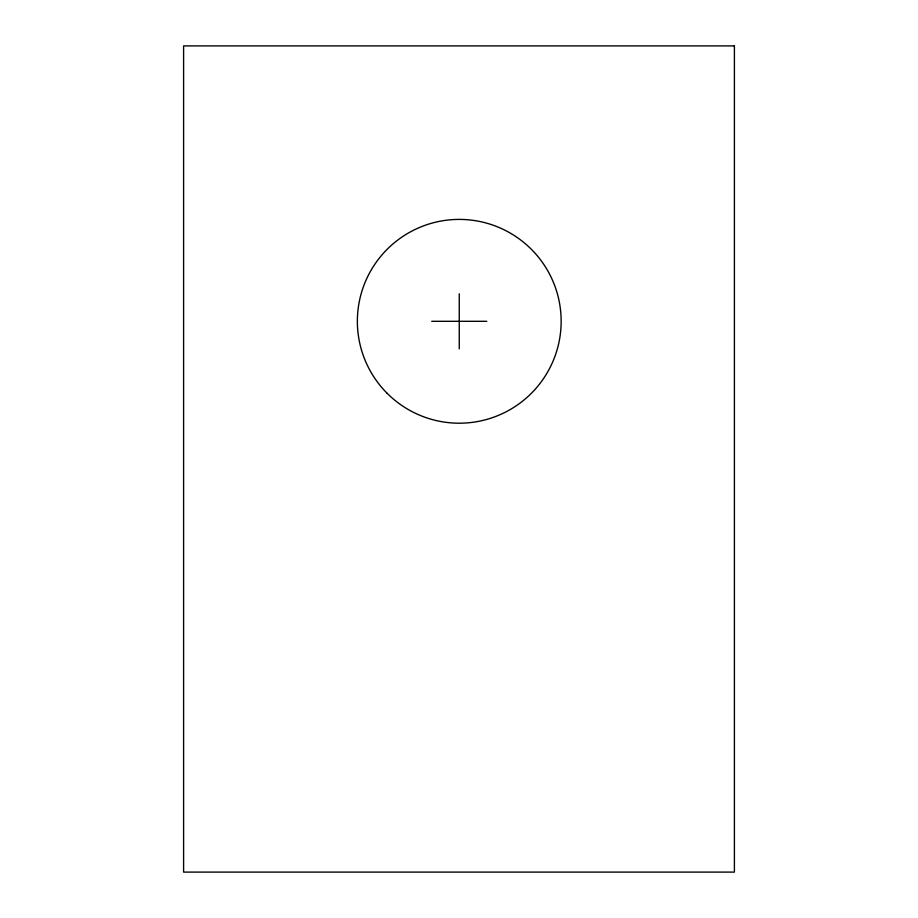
<?xml version="1.0" encoding="UTF-8"?>
<svg xmlns="http://www.w3.org/2000/svg" width="918" height="918" viewBox="0 0 918 918"><rect width="100%" height="100%" fill="white"/><g stroke="black" fill="none" stroke-linecap="round" stroke-linejoin="round"><path stroke-width="1.38" d="M431.712 321.3L486.792 321.3M459.252 293.76L459.252 348.84M734.4 45.9L183.6 45.9L183.6 872.1L734.4 872.1L734.4 45.9M387.201 393.352A101.898 101.898 0 0 0 557.685 347.67A101.898 101.898 0 0 0 432.883 222.879A101.898 101.898 0 0 0 387.201 393.352"/></g></svg>
